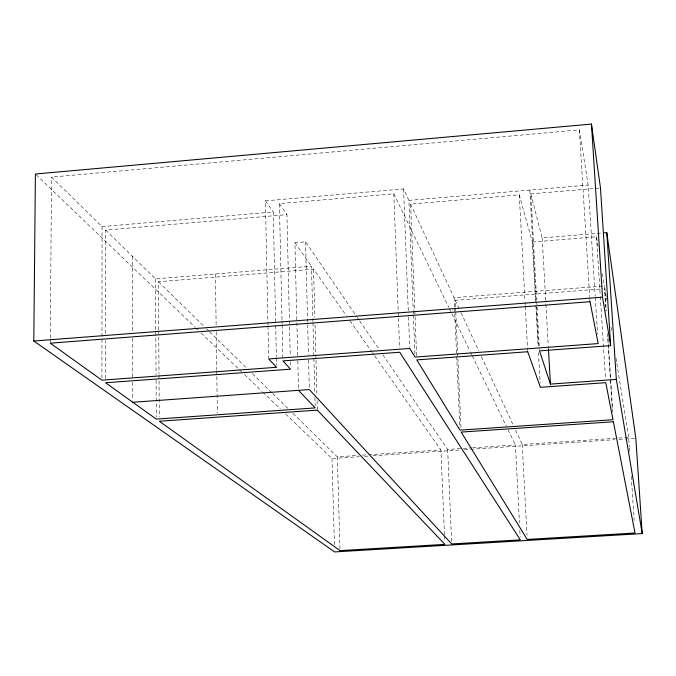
<?xml version="1.0" encoding="UTF-8"?>
<svg xmlns="http://www.w3.org/2000/svg" width="676" height="676" viewBox="0 0 676 676"><rect width="100%" height="100%" fill="white"/><g stroke="black" fill="none" stroke-linecap="round" stroke-linejoin="round"><path stroke-width="0.51" stroke-dasharray="3.38 2.54" d="M101.941 378.061L102.068 226.578L51.52 177.112L579.34 129.885L588.196 185.08L595.201 296.35M105.566 378.552L105.583 340.645M105.583 333.268L105.625 230.06L286.937 214.638L289.387 319.756M50.286 342.14L50.311 338.98M50.32 337.932L51.52 177.112M267.975 325.215L265.423 200.84L403.564 188.925L408.887 200.383L413.188 309.76M282.002 319.74L279.399 203.62L393.812 193.784L448.872 307.521M102.068 226.578L273.256 211.968L275.681 324.26M408.887 200.383L588.196 185.08M416.602 355.677L410.611 204.11L519.278 194.865L532.358 242.025L538.113 346.247M536.71 300.296L530.821 193.885L600.482 187.953M297.677 355.551L294.93 242.726L305.56 241.847L356.691 316.554M530.821 193.885L542.169 237.91L601.572 233.051M532.358 242.025L596.502 236.794L598.311 248.067M105.625 230.06L155.463 278.85L311.467 266.2L312.827 317.635M158.716 329.972L158.404 281.723L313.571 269.175L346.315 315.658M410.611 204.11L454.061 297.685L604.395 285.973L606.017 311.247M455.556 306.625L455.269 300.305L602.738 288.846M292.962 413.425L337.316 456.832L358.246 455.43M362.429 455.151L367.659 454.804M368.707 454.737L440.913 449.92L444.495 534.91M382.844 354.782L447.647 449.472L462.24 448.492M463.288 448.425L471.628 447.867M472.668 447.799L515.408 444.952L519.438 522.979M515.568 430.173L522.218 444.495L628.697 437.389L629.322 446.844M285.602 414.016L331.984 458.514L359.319 456.697M364.575 456.342L368.783 456.063M372.991 455.785L460.246 449.971M464.454 449.692L469.71 449.346M470.758 449.27L614.788 439.679M618.996 439.4L624.252 439.045M625.308 438.977L634.764 438.344M36.166 174.746L195.102 327.209M195.863 327.936L198.144 330.125M201.186 333.048L238.451 368.792M239.211 369.519L241.493 371.707M244.535 374.622L262.026 391.404M262.787 392.131L280.278 408.912M158.404 281.723L203.51 325.866M206.518 328.806L208.774 331.02M209.526 331.755L247.112 368.538M252.368 373.693L271.921 392.824M272.665 393.559L287.706 408.27M265.423 200.84L273.256 211.968M294.93 242.726L311.467 266.2M349.957 320.821L371.783 351.799M372.391 352.661L374.208 355.246M374.817 356.108L440.913 449.92M279.399 203.62L286.937 214.638M357.283 317.424L359.066 320.027M359.666 320.897L379.278 349.568M449.329 308.467L469.981 351.123M470.437 352.069L471.814 354.908M472.27 355.855L506.231 425.99M508.065 429.784L515.408 444.952M455.269 300.305L460.593 311.763M461.032 312.718L478.769 350.912M481.43 356.641L513.354 425.398M602.426 273.679L604.395 285.973M606.169 297.001L604.826 288.677L606.245 310.681M606.33 298.04L606.668 300.119M611.003 327.159L611.839 332.355M616.013 358.356L616.681 362.513M616.85 363.553L628.697 437.389M629.398 447.901L629.669 452.1M631.266 476.267L634.181 520.393M607.994 337.924L612.836 413.374M607.437 333.361L612.304 409.191M596.502 236.794L600.237 295.564M600.305 296.62L605.51 378.475M595.269 297.398L597.576 334.138M579.34 129.885L589.7 296.451M589.768 297.499L589.962 300.668M542.169 237.91L545.853 303.118M545.912 304.166L548.228 345.183M548.287 346.23L548.464 349.391M536.769 301.352L539.448 349.813M529.84 190.057L535.941 300.6M536.288 306.921L538.502 346.923M538.459 352.568L540.141 383.098M519.278 194.865L525.007 301.2M525.058 302.256L525.227 305.408M525.286 306.465L527.669 350.683M522.218 444.495L526.984 535.265M519.819 530.364L520.14 536.693M455.607 307.681L455.742 310.842M455.793 311.898L457.584 351.959M457.635 353.016L461.04 428.93M454.061 297.685L454.483 307.149M454.525 308.197L456.638 355.5M456.689 356.556L459.883 428.035M447.647 449.472L451.619 541.848M444.538 535.958L444.757 541.206M413.23 310.808L413.349 313.968M413.391 315.016L414.963 354.985M403.564 188.925L408.27 310.664M408.515 316.968L409.698 347.396M393.812 193.784L398.206 311.315M398.24 312.363L399.575 348.047M337.316 456.832L340.003 549.563M331.984 458.514L334.426 544.586M313.571 269.175L314.855 317.568M315.05 324.928L316.926 395.401M317.069 400.665L317.289 409.081M312.853 318.683L312.937 321.827M312.963 322.883L314.813 393.204M314.923 397.404L315.151 405.803M305.56 241.847L308.459 354.748M308.594 360.021L309.321 388.514M297.803 360.823L298.462 388.235M289.412 320.813L290.224 355.5M290.367 361.812L290.494 367.068M282.019 320.796L282.095 323.956M282.12 325.012L282.898 359.852M275.698 325.308L276.383 356.793M276.399 357.849L276.56 365.192M268 326.271L268.651 357.891M215.424 273.983L216.134 325.477M216.219 331.781L216.751 369.611M216.759 370.659L217.342 412.698M158.725 331.029L159.004 374.031M159.012 375.087L159.282 417.041M155.463 278.85L156.055 374.808M156.08 380.081L156.308 416.991M132.344 256.212L132.572 331.865M132.597 338.169L132.716 377.039M132.733 382.295L132.783 400.158"/><path stroke-width="1.01" d="M33.8 341.008L35.405 174.019L591.458 124.071L600.482 187.953L610.656 345.639L539.507 350.869L550.425 384.095L616.326 379.413L642.2 533.592L334.628 551.929L33.8 341.008L602.519 297.161L610.656 345.639M603.66 232.882L606.786 232.629L635.82 438.276L642.2 533.592M132.792 402.262L309.355 389.57L451.712 543.952L520.309 539.854L399.736 352.238L282.923 360.908L290.545 369.172L105.566 382.768L156.317 419.103L315.202 407.907L298.513 390.348M606.786 232.629L616.326 379.413M591.458 124.071L602.519 297.161M548.464 349.391L550.425 384.095M590.03 301.716L50.277 343.188L101.932 380.165L276.602 367.288L268.668 358.948L409.732 348.453L415.047 357.089L598.175 343.585L590.03 301.716M527.728 351.74L416.771 359.894L459.976 430.139L612.98 419.72L605.78 382.675L540.377 387.306L527.728 351.74M317.323 410.129L159.308 421.241L340.036 550.619L444.892 544.357L317.323 410.129M613.377 421.756L461.176 432.091L527.204 539.44L635.017 533.001L613.377 421.756"/></g></svg>
